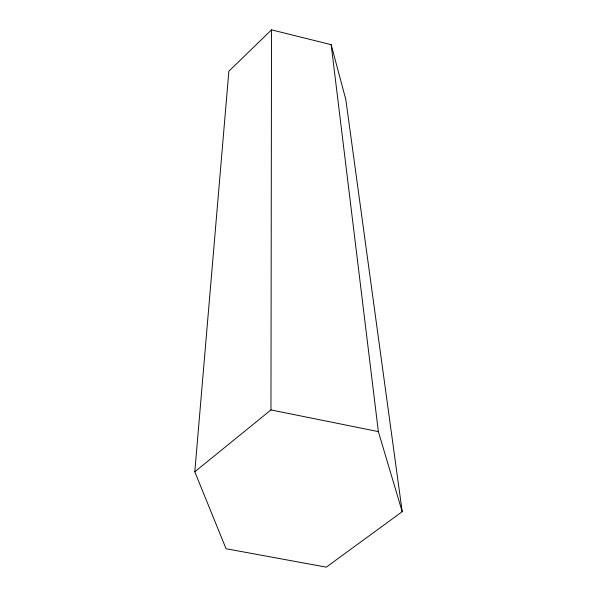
<?xml version="1.0" encoding="UTF-8"?>
<svg xmlns="http://www.w3.org/2000/svg" width="597" height="597" viewBox="0 0 597 597"><rect width="100%" height="100%" fill="white"/><g stroke="black" fill="none" stroke-linecap="round" stroke-linejoin="round"><path stroke-width="0.9" d="M194.801 471.787L270.956 409.93L271.516 29.85L331.156 44.671L345.812 99.542L402.199 511.696L326.26 567.15L226.047 548.733L194.801 471.787L228.867 71.215L271.516 29.85M270.956 409.93L378.364 431.609L402.199 511.696M331.156 44.671L378.364 431.609"/></g></svg>
